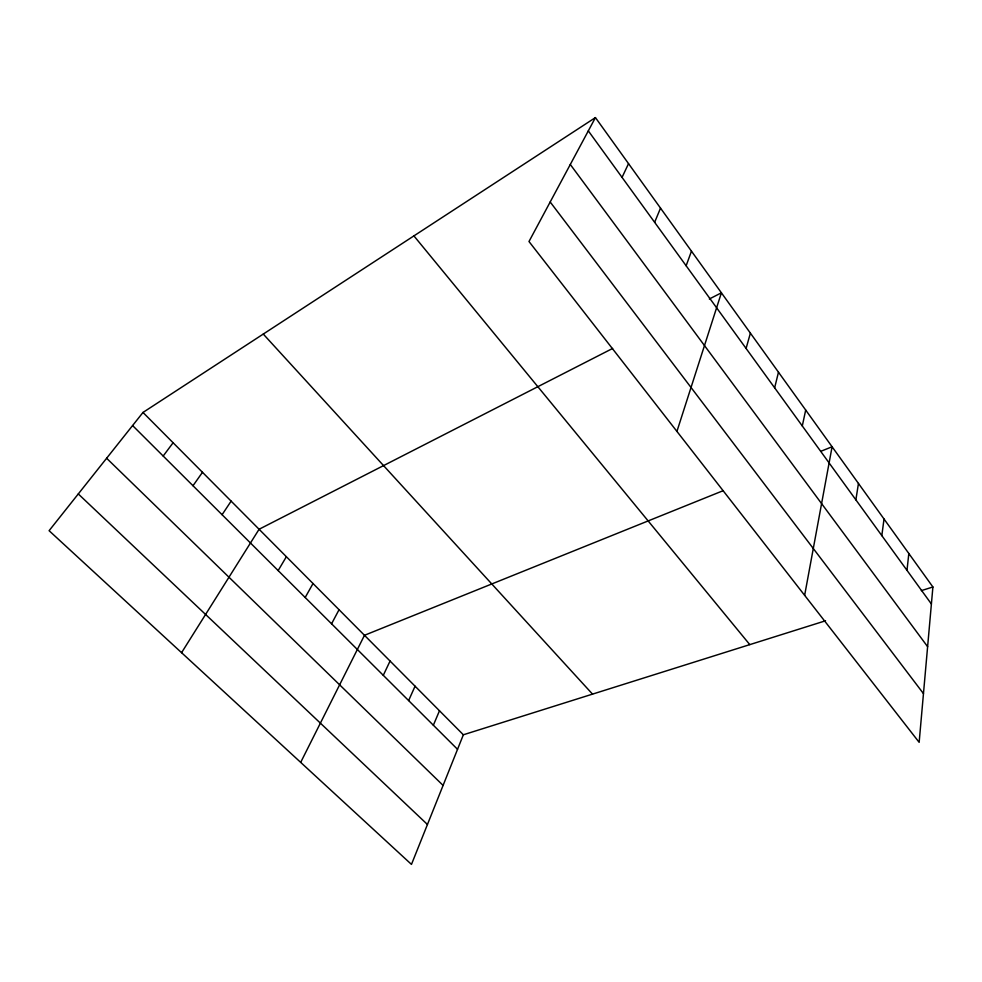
<?xml version="1.0" encoding="UTF-8"?>
<svg xmlns="http://www.w3.org/2000/svg" width="982" height="982" viewBox="0 0 982 982"><rect width="100%" height="100%" fill="white"/><g stroke="black" fill="none" stroke-linecap="round" stroke-linejoin="round"><path stroke-width="1.47" d="M932.9 586.99L919.152 742.331L528.991 241.523L595.436 117.594L932.9 586.99L921.349 590.624M906.987 570.333L908.829 553.504M881.824 535.632L884.021 518.999M855.874 499.85L858.452 483.439M804.639 595.337L832.085 446.773L820.78 451.327M802.294 425.967L805.694 410.059M774.638 387.816L778.481 372.203M746.087 348.45L750.395 333.143M676.929 431.417L721.402 292.82L709.335 298.994M686.136 265.766L691.463 251.171M825.543 620.784L463.357 734.782L411.47 864.406L49.1 530.697L142.991 412.452L595.436 117.594M654.638 222.325L660.518 208.135M433.357 725.232L439.482 710.759M408.622 700.571L415.067 686.197M622.048 177.386L628.529 163.638M383.287 675.334L390.063 661.046M300.688 762.376L364.482 635.293L722.961 490.767M331.572 623.803L339.048 609.712M305.181 597.51L313.025 583.529M278.151 570.579L286.376 556.72M181.572 652.686L259.088 529.261L612.633 348.45M222.092 514.715L231.126 501.127M193 485.734L202.476 472.305M163.184 456.029L173.102 442.747M78.29 493.946L427.44 824.487M106.621 458.25L443.091 785.416M132.595 425.55L457.538 749.315M142.991 412.452L463.357 734.782M263.262 334.064L592.527 694.127M413.913 235.889L749.794 644.622M550.19 201.985L923.461 693.611M570.297 164.485L927.622 646.684M588.316 130.864L931.39 603.991"/></g></svg>
